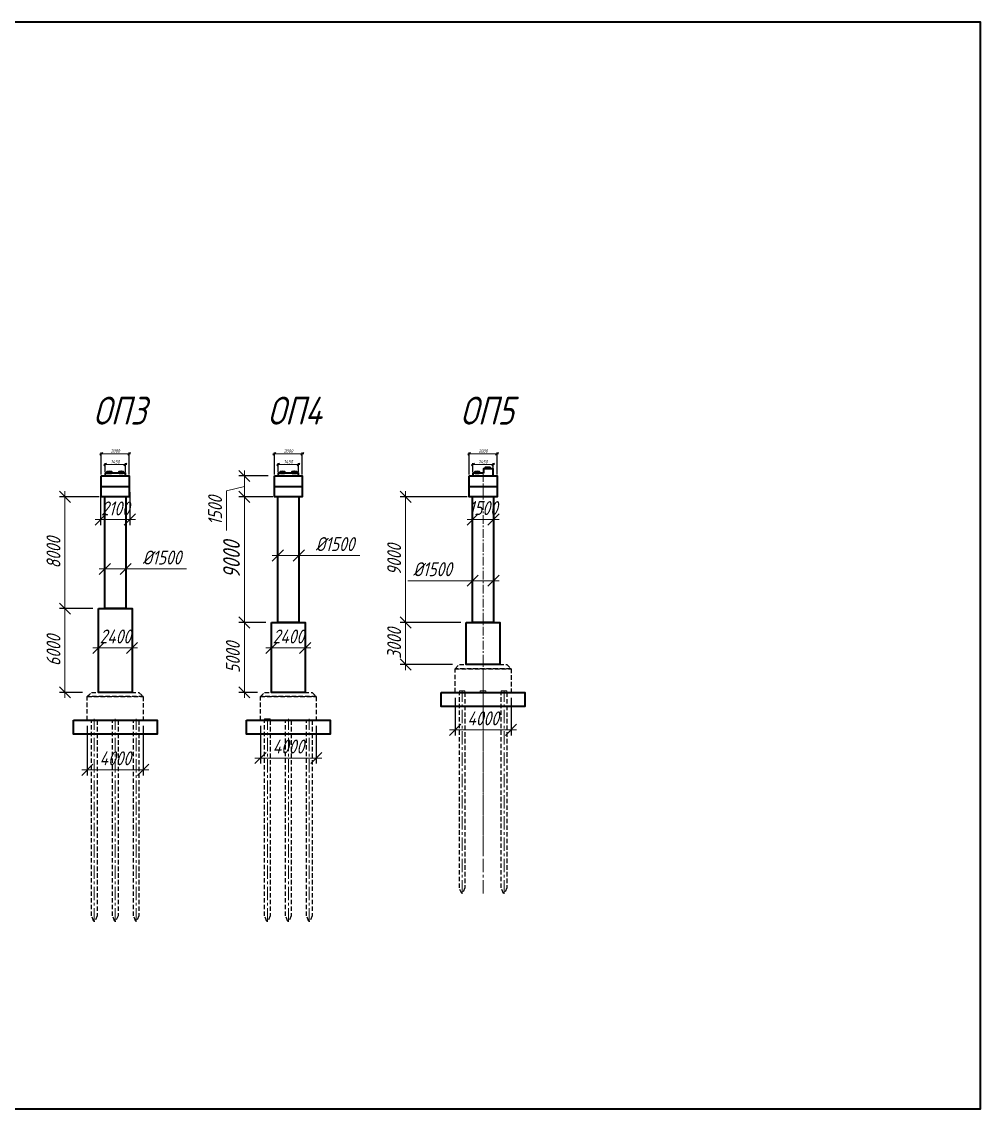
# Model space of a CAD drawing. Header units: millimetres. Extents: x 0 to 285450075, y -3000605 to 8125189010.
# Drawn here: x 6597909 to 6666552, y 129740 to 207624 of the extents above; entities that cross this region are included whole.
import ezdxf

# ---------------------------------------------------------------- set-up
doc = ezdxf.new("R2010")
doc.units = ezdxf.units.MM
for name, pattern in [('CENTER', [50.8, 31.75, -6.35, 6.35, -6.35]), ('невидимая', [9.525, 6.35, -3.175]), ('осевая', [2, 1.25, -0.25, 0.25, -0.25]), ('Штриховая', [3, 2, -1])]:
    doc.linetypes.add(name, pattern=pattern)
for name, color, linetype, lineweight in [('!!ТЕКСТ', 3, 'Continuous', 20), ('1-Бетон', 106, 'Continuous', 35), ('1-Оси', 1, 'CENTER', 20), ('ИС_Ось', 3, 'осевая', 18), ('ИС_ПС_Невид', 4, 'Штриховая', 18), ('ИС_Размер', 3, 'Continuous', 18)]:
    doc.layers.add(name, color=color, linetype=linetype, lineweight=lineweight)
doc.layers.add('ИС_Невидимая', color=4, linetype='невидимая')
doc.styles.add('0', font='isocpeur.ttf', dxfattribs={"width": 0.8, "oblique": 15})
doc.styles.add('ISOCPEUR', font='isocpeur.ttf', dxfattribs={"width": 0.8, "oblique": 15, "height": 2.5})
doc.dimstyles.new('М100', dxfattribs={"dimscale": 100, "dimtxt": 2.5, "dimasz": 2, "dimexe": 1, "dimexo": 1, "dimgap": 0.8, "dimtad": 1, "dimdec": 0, "dimzin": 0, "dimdsep": 46, "dimtxsty": '0', "dimblk": 'OBLIQUE', "dimcen": 0.09, "dimdle": 1, "dimclrd": 256, "dimclre": 256, "dimclrt": 256, "dimadec": 4, "dimazin": 0, "dimtfac": 1, "dimtdec": 0, "dimtmove": 1, "dimatfit": 2, "dimfxl": 1, "dimtolj": 1, "dimtzin": 0, "dimlwd": -1, "dimarcsym": 0})
doc.dimstyles.new('М400нов', dxfattribs={"dimscale": 400, "dimtxt": 2.5, "dimasz": 2, "dimexe": 1, "dimexo": 1, "dimgap": 0.8, "dimtad": 1, "dimdec": 0, "dimzin": 0, "dimdsep": 46, "dimtxsty": '0', "dimblk": 'OBLIQUE', "dimcen": 0.09, "dimdle": 1, "dimclrd": 256, "dimclre": 256, "dimclrt": 256, "dimadec": 4, "dimazin": 0, "dimtfac": 1, "dimtdec": 0, "dimtmove": 1, "dimatfit": 2, "dimfxl": 1, "dimtolj": 1, "dimtzin": 0, "dimlwd": -1, "dimarcsym": 0})

# ---------------------------------------------------------------- blocks, each defined once
blk = doc.blocks.new('_OBLIQUE')
at = {"color": 0, "linetype": 'ByBlock', "lineweight": -2}
blk.add_line((0.5, 0.5), (-0.5, -0.5), dxfattribs=at)
blk = doc.blocks.new('*D879')
at = {"layer": 'Defpoints', "color": 0, "linetype": 'Continuous', "transparency": 16777216}
for p in [(6603855, 173594), (6601001, 165594), (6603405, 165594)]:
    blk.add_point(p, dxfattribs=at)
at = {"layer": 'ИС_Размер', "transparency": 16777216}
blk.add_line((6601001, 173994), (6601001, 165194), dxfattribs=at)
at = {"layer": 'ИС_Размер', "lineweight": -2, "transparency": 16777216}
for p, q in [((6603455, 173594), (6600601, 173594)), ((6603005, 165594), (6600601, 165594))]:
    blk.add_line(p, q, dxfattribs=at)
at = {"layer": 'ИС_Размер', "linetype": 'Continuous', "transparency": 16777216, "xscale": 800, "yscale": 800, "zscale": 800}
for p, rotation in [((6601001, 173594), 90), ((6601001, 165594), 270)]:
    blk.add_blockref('_OBLIQUE', p, dxfattribs=dict(at, rotation=rotation))
at = {"layer": 'ИС_Размер', "linetype": 'Continuous', "transparency": 16777216, "insert": (6600181, 169594), "char_height": 1000, "attachment_point": 5, "rotation": 90, "style": '0'}
blk.add_mtext('\\A1;8000', dxfattribs=at)
blk = doc.blocks.new('*D880')
at = {"layer": 'Defpoints', "color": 0, "linetype": 'Continuous', "transparency": 16777216}
for p in [(6605355, 168433), (6603855, 167651, 5778), (6605355, 167594, 5778)]:
    blk.add_point(p, dxfattribs=at)
at = {"layer": 'ИС_Размер', "transparency": 16777216}
for p, q in [((6603455, 168433), (6605755, 168433)), ((6609719, 168433), (6605355, 168433))]:
    blk.add_line(p, q, dxfattribs=at)
at = {"layer": 'ИС_Размер', "lineweight": -2, "transparency": 16777216}
for p, q in [((6603855, 168051), (6603855, 168833)), ((6605355, 167994), (6605355, 168833))]:
    blk.add_line(p, q, dxfattribs=at)
at = {"layer": 'ИС_Размер', "linetype": 'Continuous', "transparency": 16777216, "xscale": 800, "yscale": 800, "zscale": 800, "rotation": 180}
blk.add_blockref('_OBLIQUE', (6603855, 168433), dxfattribs=at)
at = {"layer": 'ИС_Размер', "linetype": 'Continuous', "transparency": 16777216, "xscale": 800, "yscale": 800, "zscale": 800}
blk.add_blockref('_OBLIQUE', (6605355, 168433), dxfattribs=at)
at = {"layer": 'ИС_Размер', "linetype": 'Continuous', "transparency": 16777216, "insert": (6607945, 169253), "char_height": 1000, "attachment_point": 5, "style": '0'}
blk.add_mtext('\\A1;%%C1500', dxfattribs=at)
blk = doc.blocks.new('*D881')
at = {"layer": 'Defpoints', "color": 0, "linetype": 'Continuous', "transparency": 16777216}
for p in [(6603555, 174344, 5778), (6605655, 174344, 5778), (6605655, 171976)]:
    blk.add_point(p, dxfattribs=at)
at = {"layer": 'ИС_Размер', "lineweight": -2, "transparency": 16777216}
for p, q in [((6603555, 173944), (6603555, 171576)), ((6605655, 173944), (6605655, 171576))]:
    blk.add_line(p, q, dxfattribs=at)
at = {"layer": 'ИС_Размер', "transparency": 16777216}
blk.add_line((6603155, 171976), (6606055, 171976), dxfattribs=at)
at = {"layer": 'ИС_Размер', "linetype": 'Continuous', "transparency": 16777216, "xscale": 800, "yscale": 800, "zscale": 800, "rotation": 180}
blk.add_blockref('_OBLIQUE', (6603555, 171976), dxfattribs=at)
at = {"layer": 'ИС_Размер', "linetype": 'Continuous', "transparency": 16777216, "xscale": 800, "yscale": 800, "zscale": 800}
blk.add_blockref('_OBLIQUE', (6605655, 171976), dxfattribs=at)
at = {"layer": 'ИС_Размер', "linetype": 'Continuous', "transparency": 16777216, "insert": (6604614, 172770), "char_height": 1000, "attachment_point": 5, "style": '0'}
blk.add_mtext('\\A1;2100', dxfattribs=at)
blk = doc.blocks.new('*D882')
at = {"layer": 'Defpoints', "color": 0, "linetype": 'Continuous', "transparency": 16777216}
for p in [(6603405, 165594), (6601001, 159594), (6602655, 159594)]:
    blk.add_point(p, dxfattribs=at)
at = {"layer": 'ИС_Размер', "transparency": 16777216}
blk.add_line((6601001, 165994), (6601001, 159194), dxfattribs=at)
at = {"layer": 'ИС_Размер', "lineweight": -2, "transparency": 16777216}
for p, q in [((6603005, 165594), (6600601, 165594)), ((6602255, 159594), (6600601, 159594))]:
    blk.add_line(p, q, dxfattribs=at)
at = {"layer": 'ИС_Размер', "linetype": 'Continuous', "transparency": 16777216, "xscale": 800, "yscale": 800, "zscale": 800}
for p, rotation in [((6601001, 165594), 90), ((6601001, 159594), 270)]:
    blk.add_blockref('_OBLIQUE', p, dxfattribs=dict(at, rotation=rotation))
at = {"layer": 'ИС_Размер', "linetype": 'Continuous', "transparency": 16777216, "insert": (6600181, 162594), "char_height": 1000, "attachment_point": 5, "rotation": 90, "style": '0'}
blk.add_mtext('\\A1;6000', dxfattribs=at)
blk = doc.blocks.new('*D883')
at = {"layer": 'Defpoints', "color": 0, "linetype": 'Continuous', "transparency": 16777216}
for p in [(6603405, 163179), (6605805, 163248), (6605805, 162779)]:
    blk.add_point(p, dxfattribs=at)
at = {"layer": 'ИС_Размер', "transparency": 16777216}
blk.add_line((6603005, 162779), (6606205, 162779), dxfattribs=at)
at = {"layer": 'ИС_Размер', "lineweight": -2, "transparency": 16777216}
for p, q in [((6603405, 162779), (6603405, 162379)), ((6605805, 162848), (6605805, 162379))]:
    blk.add_line(p, q, dxfattribs=at)
at = {"layer": 'ИС_Размер', "linetype": 'Continuous', "transparency": 16777216, "xscale": 800, "yscale": 800, "zscale": 800, "rotation": 180}
blk.add_blockref('_OBLIQUE', (6603405, 162779), dxfattribs=at)
at = {"layer": 'ИС_Размер', "linetype": 'Continuous', "transparency": 16777216, "xscale": 800, "yscale": 800, "zscale": 800}
blk.add_blockref('_OBLIQUE', (6605805, 162779), dxfattribs=at)
at = {"layer": 'ИС_Размер', "linetype": 'Continuous', "transparency": 16777216, "insert": (6604606, 163599), "char_height": 1000, "attachment_point": 5, "style": '0'}
blk.add_mtext('\\A1;2400', dxfattribs=at)
blk = doc.blocks.new('*D884')
at = {"layer": 'Defpoints', "color": 0, "linetype": 'Continuous', "transparency": 16777216}
for p in [(6602605, 157594), (6606605, 157594), (6606605, 154053)]:
    blk.add_point(p, dxfattribs=at)
at = {"layer": 'ИС_Размер', "lineweight": -2, "transparency": 16777216}
for p, q in [((6602605, 157194), (6602605, 153653)), ((6606605, 157194), (6606605, 153653))]:
    blk.add_line(p, q, dxfattribs=at)
at = {"layer": 'ИС_Размер', "transparency": 16777216}
blk.add_line((6602205, 154053), (6607005, 154053), dxfattribs=at)
at = {"layer": 'ИС_Размер', "linetype": 'Continuous', "transparency": 16777216, "xscale": 800, "yscale": 800, "zscale": 800, "rotation": 180}
blk.add_blockref('_OBLIQUE', (6602605, 154053), dxfattribs=at)
at = {"layer": 'ИС_Размер', "linetype": 'Continuous', "transparency": 16777216, "xscale": 800, "yscale": 800, "zscale": 800}
blk.add_blockref('_OBLIQUE', (6606605, 154053), dxfattribs=at)
at = {"layer": 'ИС_Размер', "linetype": 'Continuous', "transparency": 16777216, "insert": (6604605, 154873), "char_height": 1000, "attachment_point": 5, "style": '0'}
blk.add_mtext('\\A1;4000', dxfattribs=at)
blk = doc.blocks.new('*D955')
at = {"layer": 'Defpoints', "color": 0, "linetype": 'Continuous', "transparency": 16777216}
for p in [(6616302, 173594), (6613851, 164594), (6615801, 164594)]:
    blk.add_point(p, dxfattribs=at)
at = {"layer": 'ИС_Размер', "transparency": 16777216}
blk.add_line((6613851, 173994), (6613851, 164194), dxfattribs=at)
at = {"layer": 'ИС_Размер', "lineweight": -2, "transparency": 16777216}
for p, q in [((6615902, 173594), (6613451, 173594)), ((6615401, 164594), (6613451, 164594))]:
    blk.add_line(p, q, dxfattribs=at)
at = {"layer": 'ИС_Размер', "linetype": 'Continuous', "transparency": 16777216, "xscale": 800, "yscale": 800, "zscale": 800}
for p, rotation in [((6613851, 173594), 90), ((6613851, 164594), 270)]:
    blk.add_blockref('_OBLIQUE', p, dxfattribs=dict(at, rotation=rotation))
at = {"layer": 'ИС_Размер', "linetype": 'Continuous', "transparency": 16777216, "insert": (6612931, 169094), "char_height": 1000, "attachment_point": 5, "rotation": 90, "style": '0'}
blk.add_mtext('\\A1;{\\H1.2x;9000}', dxfattribs=at)
blk = doc.blocks.new('*D885')
at = {"layer": 'Defpoints', "color": 0, "linetype": 'Continuous', "transparency": 16777216}
for p in [(6615801, 164594), (6613851, 159594), (6615202, 159594)]:
    blk.add_point(p, dxfattribs=at)
at = {"layer": 'ИС_Размер', "lineweight": -2, "transparency": 16777216}
for p, q in [((6615401, 164594), (6613451, 164594)), ((6614802, 159594), (6613451, 159594))]:
    blk.add_line(p, q, dxfattribs=at)
at = {"layer": 'ИС_Размер', "transparency": 16777216}
blk.add_line((6613851, 164994), (6613851, 159194), dxfattribs=at)
at = {"layer": 'ИС_Размер', "linetype": 'Continuous', "transparency": 16777216, "xscale": 800, "yscale": 800, "zscale": 800}
for p, rotation in [((6613851, 164594), 90), ((6613851, 159594), 270)]:
    blk.add_blockref('_OBLIQUE', p, dxfattribs=dict(at, rotation=rotation))
at = {"layer": 'ИС_Размер', "linetype": 'Continuous', "transparency": 16777216, "insert": (6613031, 162094), "char_height": 1000, "attachment_point": 5, "rotation": 90, "style": '0'}
blk.add_mtext('\\A1;5000', dxfattribs=at)
blk = doc.blocks.new('*D886')
at = {"layer": 'Defpoints', "color": 0, "linetype": 'Continuous', "transparency": 16777216}
for p in [(6617751, 169394), (6616251, 167651, 5778), (6617751, 167594, 5778)]:
    blk.add_point(p, dxfattribs=at)
at = {"layer": 'ИС_Размер', "lineweight": -2, "transparency": 16777216}
for p, q in [((6616251, 168051), (6616251, 169794)), ((6617751, 167994), (6617751, 169794))]:
    blk.add_line(p, q, dxfattribs=at)
at = {"layer": 'ИС_Размер', "transparency": 16777216}
for p, q in [((6615851, 169394), (6618151, 169394)), ((6622115, 169394), (6617751, 169394))]:
    blk.add_line(p, q, dxfattribs=at)
at = {"layer": 'ИС_Размер', "linetype": 'Continuous', "transparency": 16777216, "xscale": 800, "yscale": 800, "zscale": 800, "rotation": 180}
blk.add_blockref('_OBLIQUE', (6616251, 169394), dxfattribs=at)
at = {"layer": 'ИС_Размер', "linetype": 'Continuous', "transparency": 16777216, "xscale": 800, "yscale": 800, "zscale": 800}
blk.add_blockref('_OBLIQUE', (6617751, 169394), dxfattribs=at)
at = {"layer": 'ИС_Размер', "linetype": 'Continuous', "transparency": 16777216, "insert": (6620341, 170214), "char_height": 1000, "attachment_point": 5, "style": '0'}
blk.add_mtext('\\A1;%%C1500', dxfattribs=at)
blk = doc.blocks.new('*D887')
at = {"layer": 'Defpoints', "color": 0, "linetype": 'Continuous', "transparency": 16777216}
for p in [(6615801, 163179), (6618201, 163248), (6618201, 162779)]:
    blk.add_point(p, dxfattribs=at)
at = {"layer": 'ИС_Размер', "transparency": 16777216}
blk.add_line((6615401, 162779), (6618601, 162779), dxfattribs=at)
at = {"layer": 'ИС_Размер', "lineweight": -2, "transparency": 16777216}
for p, q in [((6615801, 162779), (6615801, 162379)), ((6618201, 162848), (6618201, 162379))]:
    blk.add_line(p, q, dxfattribs=at)
at = {"layer": 'ИС_Размер', "linetype": 'Continuous', "transparency": 16777216, "xscale": 800, "yscale": 800, "zscale": 800, "rotation": 180}
blk.add_blockref('_OBLIQUE', (6615801, 162779), dxfattribs=at)
at = {"layer": 'ИС_Размер', "linetype": 'Continuous', "transparency": 16777216, "xscale": 800, "yscale": 800, "zscale": 800}
blk.add_blockref('_OBLIQUE', (6618201, 162779), dxfattribs=at)
at = {"layer": 'ИС_Размер', "linetype": 'Continuous', "transparency": 16777216, "insert": (6617002, 163599), "char_height": 1000, "attachment_point": 5, "style": '0'}
blk.add_mtext('\\A1;2400', dxfattribs=at)
blk = doc.blocks.new('*D888')
at = {"layer": 'Defpoints', "color": 0, "linetype": 'Continuous', "transparency": 16777216}
for p in [(6615951, 175094), (6613851, 173594), (6616251, 173594)]:
    blk.add_point(p, dxfattribs=at)
at = {"layer": 'ИС_Размер', "transparency": 16777216}
for p, q in [((6613851, 175494), (6613851, 173194)), ((6613851, 174344), (6612574, 174024)), ((6612574, 174024), (6612574, 171196))]:
    blk.add_line(p, q, dxfattribs=at)
at = {"layer": 'ИС_Размер', "lineweight": -2, "transparency": 16777216}
for p, q in [((6615551, 175094), (6613451, 175094)), ((6615851, 173594), (6613451, 173594))]:
    blk.add_line(p, q, dxfattribs=at)
at = {"layer": 'ИС_Размер', "linetype": 'Continuous', "transparency": 16777216, "xscale": 800, "yscale": 800, "zscale": 800}
for p, rotation in [((6613851, 175094), 90), ((6613851, 173594), 270)]:
    blk.add_blockref('_OBLIQUE', p, dxfattribs=dict(at, rotation=rotation))
at = {"layer": 'ИС_Размер', "linetype": 'Continuous', "transparency": 16777216, "insert": (6611754, 172610), "char_height": 1000, "attachment_point": 5, "rotation": 90, "style": '0'}
blk.add_mtext('\\A1;1500', dxfattribs=at)
blk = doc.blocks.new('*D889')
at = {"layer": 'Defpoints', "color": 0, "linetype": 'Continuous', "transparency": 16777216}
for p in [(6615002, 157594), (6619002, 157594), (6619002, 154895)]:
    blk.add_point(p, dxfattribs=at)
at = {"layer": 'ИС_Размер', "lineweight": -2, "transparency": 16777216}
for p, q in [((6615002, 157194), (6615002, 154495)), ((6619002, 157194), (6619002, 154495))]:
    blk.add_line(p, q, dxfattribs=at)
at = {"layer": 'ИС_Размер', "transparency": 16777216}
blk.add_line((6614602, 154895), (6619402, 154895), dxfattribs=at)
at = {"layer": 'ИС_Размер', "linetype": 'Continuous', "transparency": 16777216, "xscale": 800, "yscale": 800, "zscale": 800, "rotation": 180}
blk.add_blockref('_OBLIQUE', (6615002, 154895), dxfattribs=at)
at = {"layer": 'ИС_Размер', "linetype": 'Continuous', "transparency": 16777216, "xscale": 800, "yscale": 800, "zscale": 800}
blk.add_blockref('_OBLIQUE', (6619002, 154895), dxfattribs=at)
at = {"layer": 'ИС_Размер', "linetype": 'Continuous', "transparency": 16777216, "insert": (6617002, 155715), "char_height": 1000, "attachment_point": 5, "style": '0'}
blk.add_mtext('\\A1;4000', dxfattribs=at)
blk = doc.blocks.new('*D890')
at = {"layer": 'Defpoints', "color": 0, "linetype": 'Continuous', "transparency": 16777216}
for p in [(6630199, 167594, 5778), (6631699, 167594, 5778), (6631699, 167594)]:
    blk.add_point(p, dxfattribs=at)
at = {"layer": 'ИС_Размер', "transparency": 16777216}
for p, q in [((6625547, 167594), (6630199, 167594)), ((6629799, 167594), (6632099, 167594))]:
    blk.add_line(p, q, dxfattribs=at)
at = {"layer": 'ИС_Размер', "lineweight": -2, "transparency": 16777216}
blk.add_line((6631699, 167994), (6631699, 167994), dxfattribs=at)
at = {"layer": 'ИС_Размер', "linetype": 'Continuous', "transparency": 16777216, "xscale": 800, "yscale": 800, "zscale": 800, "rotation": 180}
blk.add_blockref('_OBLIQUE', (6630199, 167594), dxfattribs=at)
at = {"layer": 'ИС_Размер', "linetype": 'Continuous', "transparency": 16777216, "xscale": 800, "yscale": 800, "zscale": 800}
blk.add_blockref('_OBLIQUE', (6631699, 167594), dxfattribs=at)
at = {"layer": 'ИС_Размер', "linetype": 'Continuous', "transparency": 16777216, "insert": (6627321, 168414), "char_height": 1000, "attachment_point": 5, "style": '0'}
blk.add_mtext('\\A1;%%C1500', dxfattribs=at)
blk = doc.blocks.new('*D891')
at = {"layer": 'Defpoints', "color": 0, "linetype": 'Continuous', "transparency": 16777216}
for p in [(6630198, 173594, 5778), (6631698, 173594, 5778), (6631698, 171976)]:
    blk.add_point(p, dxfattribs=at)
at = {"layer": 'ИС_Размер', "lineweight": -2, "transparency": 16777216}
for p, q in [((6630198, 173194), (6630198, 171576)), ((6631698, 173194), (6631698, 171576))]:
    blk.add_line(p, q, dxfattribs=at)
at = {"layer": 'ИС_Размер', "transparency": 16777216}
blk.add_line((6629798, 171976), (6632098, 171976), dxfattribs=at)
at = {"layer": 'ИС_Размер', "linetype": 'Continuous', "transparency": 16777216, "xscale": 800, "yscale": 800, "zscale": 800, "rotation": 180}
blk.add_blockref('_OBLIQUE', (6630198, 171976), dxfattribs=at)
at = {"layer": 'ИС_Размер', "linetype": 'Continuous', "transparency": 16777216, "xscale": 800, "yscale": 800, "zscale": 800}
blk.add_blockref('_OBLIQUE', (6631698, 171976), dxfattribs=at)
at = {"layer": 'ИС_Размер', "linetype": 'Continuous', "transparency": 16777216, "insert": (6630948, 172796), "char_height": 1000, "attachment_point": 5, "style": '0'}
blk.add_mtext('\\A1;1500', dxfattribs=at)
blk = doc.blocks.new('*D892')
at = {"layer": 'Defpoints', "color": 0, "linetype": 'Continuous', "transparency": 16777216}
for p in [(6630198, 173594), (6625399, 164594), (6629747, 164594)]:
    blk.add_point(p, dxfattribs=at)
at = {"layer": 'ИС_Размер', "transparency": 16777216}
blk.add_line((6625399, 173994), (6625399, 164194), dxfattribs=at)
at = {"layer": 'ИС_Размер', "lineweight": -2, "transparency": 16777216}
for p, q in [((6629798, 173594), (6624999, 173594)), ((6629347, 164594), (6624999, 164594))]:
    blk.add_line(p, q, dxfattribs=at)
at = {"layer": 'ИС_Размер', "linetype": 'Continuous', "transparency": 16777216, "xscale": 800, "yscale": 800, "zscale": 800}
for p, rotation in [((6625399, 173594), 90), ((6625399, 164594), 270)]:
    blk.add_blockref('_OBLIQUE', p, dxfattribs=dict(at, rotation=rotation))
at = {"layer": 'ИС_Размер', "linetype": 'Continuous', "transparency": 16777216, "insert": (6624579, 169094), "char_height": 1000, "attachment_point": 5, "rotation": 90, "style": '0'}
blk.add_mtext('\\A1;9000', dxfattribs=at)
blk = doc.blocks.new('*D893')
at = {"layer": 'Defpoints', "color": 0, "linetype": 'Continuous', "transparency": 16777216}
for p in [(6628948, 159594), (6632948, 159594), (6632948, 156915)]:
    blk.add_point(p, dxfattribs=at)
at = {"layer": 'ИС_Размер', "lineweight": -2, "transparency": 16777216}
for p, q in [((6628948, 159194), (6628948, 156515)), ((6632948, 159194), (6632948, 156515))]:
    blk.add_line(p, q, dxfattribs=at)
at = {"layer": 'ИС_Размер', "transparency": 16777216}
blk.add_line((6628548, 156915), (6633348, 156915), dxfattribs=at)
at = {"layer": 'ИС_Размер', "linetype": 'Continuous', "transparency": 16777216, "xscale": 800, "yscale": 800, "zscale": 800, "rotation": 180}
blk.add_blockref('_OBLIQUE', (6628948, 156915), dxfattribs=at)
at = {"layer": 'ИС_Размер', "linetype": 'Continuous', "transparency": 16777216, "xscale": 800, "yscale": 800, "zscale": 800}
blk.add_blockref('_OBLIQUE', (6632948, 156915), dxfattribs=at)
at = {"layer": 'ИС_Размер', "linetype": 'Continuous', "transparency": 16777216, "insert": (6630948, 157735), "char_height": 1000, "attachment_point": 5, "style": '0'}
blk.add_mtext('\\A1;4000', dxfattribs=at)
blk = doc.blocks.new('*D894')
at = {"layer": 'Defpoints', "color": 0, "linetype": 'Continuous', "transparency": 16777216}
for p in [(6629747, 164594), (6625399, 161594), (6629148, 161594)]:
    blk.add_point(p, dxfattribs=at)
at = {"layer": 'ИС_Размер', "lineweight": -2, "transparency": 16777216}
for p, q in [((6629347, 164594), (6624999, 164594)), ((6628748, 161594), (6624999, 161594))]:
    blk.add_line(p, q, dxfattribs=at)
at = {"layer": 'ИС_Размер', "transparency": 16777216}
blk.add_line((6625399, 164994), (6625399, 161194), dxfattribs=at)
at = {"layer": 'ИС_Размер', "linetype": 'Continuous', "transparency": 16777216, "xscale": 800, "yscale": 800, "zscale": 800}
for p, rotation in [((6625399, 164594), 90), ((6625399, 161594), 270)]:
    blk.add_blockref('_OBLIQUE', p, dxfattribs=dict(at, rotation=rotation))
at = {"layer": 'ИС_Размер', "linetype": 'Continuous', "transparency": 16777216, "insert": (6624579, 163094), "char_height": 1000, "attachment_point": 5, "rotation": 90, "style": '0'}
blk.add_mtext('\\A1;3000', dxfattribs=at)
blk = doc.blocks.new('*D968')
at = {"layer": 'Defpoints', "color": 0, "linetype": 'Continuous', "transparency": 16777216}
for p in [(6605605, 176675), (6603605, 175094), (6605605, 175094)]:
    blk.add_point(p, dxfattribs=at)
at = {"layer": 'ИС_Размер', "transparency": 16777216}
blk.add_line((6603505, 176675), (6605705, 176675), dxfattribs=at)
at = {"layer": 'ИС_Размер', "lineweight": -2, "transparency": 16777216}
for p, q in [((6603605, 175194), (6603605, 176775)), ((6605605, 175194), (6605605, 176775))]:
    blk.add_line(p, q, dxfattribs=at)
at = {"layer": 'ИС_Размер', "linetype": 'Continuous', "transparency": 16777216, "xscale": 200, "yscale": 200, "zscale": 200, "rotation": 180}
blk.add_blockref('_OBLIQUE', (6603605, 176675), dxfattribs=at)
at = {"layer": 'ИС_Размер', "linetype": 'Continuous', "transparency": 16777216, "xscale": 200, "yscale": 200, "zscale": 200}
blk.add_blockref('_OBLIQUE', (6605605, 176675), dxfattribs=at)
at = {"layer": 'ИС_Размер', "linetype": 'Continuous', "transparency": 16777216, "insert": (6604605, 176880), "char_height": 250, "attachment_point": 5, "style": '0'}
blk.add_mtext('\\A1;2000', dxfattribs=at)
blk = doc.blocks.new('*D969')
at = {"layer": 'Defpoints', "color": 0, "linetype": 'Continuous', "transparency": 16777216}
for p in [(6603881, 175295), (6605331, 175911), (6605331, 175295)]:
    blk.add_point(p, dxfattribs=at)
at = {"layer": 'ИС_Размер', "transparency": 16777216}
blk.add_line((6603781, 175911), (6605431, 175911), dxfattribs=at)
at = {"layer": 'ИС_Размер', "lineweight": -2, "transparency": 16777216}
for p, q in [((6603881, 175395), (6603881, 176011)), ((6605331, 175395), (6605331, 176011))]:
    blk.add_line(p, q, dxfattribs=at)
at = {"layer": 'ИС_Размер', "linetype": 'Continuous', "transparency": 16777216, "xscale": 200, "yscale": 200, "zscale": 200, "rotation": 180}
blk.add_blockref('_OBLIQUE', (6603881, 175911), dxfattribs=at)
at = {"layer": 'ИС_Размер', "linetype": 'Continuous', "transparency": 16777216, "xscale": 200, "yscale": 200, "zscale": 200}
blk.add_blockref('_OBLIQUE', (6605331, 175911), dxfattribs=at)
at = {"layer": 'ИС_Размер', "linetype": 'Continuous', "transparency": 16777216, "insert": (6604606, 176116), "char_height": 250, "attachment_point": 5, "style": '0'}
blk.add_mtext('\\A1;1450', dxfattribs=at)
blk = doc.blocks.new('*D902')
at = {"layer": 'Defpoints', "color": 0, "linetype": 'Continuous', "transparency": 16777216}
for p in [(6618002, 176675), (6616002, 175094), (6618002, 175094)]:
    blk.add_point(p, dxfattribs=at)
at = {"layer": 'ИС_Размер', "transparency": 16777216}
blk.add_line((6615902, 176675), (6618102, 176675), dxfattribs=at)
at = {"layer": 'ИС_Размер', "lineweight": -2, "transparency": 16777216}
for p, q in [((6616002, 175194), (6616002, 176775)), ((6618002, 175194), (6618002, 176775))]:
    blk.add_line(p, q, dxfattribs=at)
at = {"layer": 'ИС_Размер', "linetype": 'Continuous', "transparency": 16777216, "xscale": 200, "yscale": 200, "zscale": 200, "rotation": 180}
blk.add_blockref('_OBLIQUE', (6616002, 176675), dxfattribs=at)
at = {"layer": 'ИС_Размер', "linetype": 'Continuous', "transparency": 16777216, "xscale": 200, "yscale": 200, "zscale": 200}
blk.add_blockref('_OBLIQUE', (6618002, 176675), dxfattribs=at)
at = {"layer": 'ИС_Размер', "linetype": 'Continuous', "transparency": 16777216, "insert": (6617002, 176880), "char_height": 250, "attachment_point": 5, "style": '0'}
blk.add_mtext('\\A1;2000', dxfattribs=at)
blk = doc.blocks.new('*D903')
at = {"layer": 'Defpoints', "color": 0, "linetype": 'Continuous', "transparency": 16777216}
for p in [(6616278, 175295), (6617728, 175911), (6617728, 175295)]:
    blk.add_point(p, dxfattribs=at)
at = {"layer": 'ИС_Размер', "transparency": 16777216}
blk.add_line((6616178, 175911), (6617828, 175911), dxfattribs=at)
at = {"layer": 'ИС_Размер', "lineweight": -2, "transparency": 16777216}
for p, q in [((6616278, 175395), (6616278, 176011)), ((6617728, 175395), (6617728, 176011))]:
    blk.add_line(p, q, dxfattribs=at)
at = {"layer": 'ИС_Размер', "linetype": 'Continuous', "transparency": 16777216, "xscale": 200, "yscale": 200, "zscale": 200, "rotation": 180}
blk.add_blockref('_OBLIQUE', (6616278, 175911), dxfattribs=at)
at = {"layer": 'ИС_Размер', "linetype": 'Continuous', "transparency": 16777216, "xscale": 200, "yscale": 200, "zscale": 200}
blk.add_blockref('_OBLIQUE', (6617728, 175911), dxfattribs=at)
at = {"layer": 'ИС_Размер', "linetype": 'Continuous', "transparency": 16777216, "insert": (6617003, 176116), "char_height": 250, "attachment_point": 5, "style": '0'}
blk.add_mtext('\\A1;1450', dxfattribs=at)
blk = doc.blocks.new('*D904')
at = {"layer": 'Defpoints', "color": 0, "linetype": 'Continuous', "transparency": 16777216}
for p in [(6631948, 176673), (6629948, 175093), (6631948, 175093)]:
    blk.add_point(p, dxfattribs=at)
at = {"layer": 'ИС_Размер', "transparency": 16777216}
blk.add_line((6629848, 176673), (6632048, 176673), dxfattribs=at)
at = {"layer": 'ИС_Размер', "lineweight": -2, "transparency": 16777216}
for p, q in [((6629948, 175193), (6629948, 176773)), ((6631948, 175193), (6631948, 176773))]:
    blk.add_line(p, q, dxfattribs=at)
at = {"layer": 'ИС_Размер', "linetype": 'Continuous', "transparency": 16777216, "xscale": 200, "yscale": 200, "zscale": 200, "rotation": 180}
blk.add_blockref('_OBLIQUE', (6629948, 176673), dxfattribs=at)
at = {"layer": 'ИС_Размер', "linetype": 'Continuous', "transparency": 16777216, "xscale": 200, "yscale": 200, "zscale": 200}
blk.add_blockref('_OBLIQUE', (6631948, 176673), dxfattribs=at)
at = {"layer": 'ИС_Размер', "linetype": 'Continuous', "transparency": 16777216, "insert": (6630948, 176878), "char_height": 250, "attachment_point": 5, "style": '0'}
blk.add_mtext('\\A1;2000', dxfattribs=at)
blk = doc.blocks.new('*D905')
at = {"layer": 'Defpoints', "color": 0, "linetype": 'Continuous', "transparency": 16777216}
for p in [(6630224, 175293), (6631674, 175909), (6631674, 175594)]:
    blk.add_point(p, dxfattribs=at)
at = {"layer": 'ИС_Размер', "transparency": 16777216}
blk.add_line((6630124, 175909), (6631774, 175909), dxfattribs=at)
at = {"layer": 'ИС_Размер', "lineweight": -2, "transparency": 16777216}
for p, q in [((6630224, 175393), (6630224, 176009)), ((6631674, 175694), (6631674, 176009))]:
    blk.add_line(p, q, dxfattribs=at)
at = {"layer": 'ИС_Размер', "linetype": 'Continuous', "transparency": 16777216, "xscale": 200, "yscale": 200, "zscale": 200, "rotation": 180}
blk.add_blockref('_OBLIQUE', (6630224, 175909), dxfattribs=at)
at = {"layer": 'ИС_Размер', "linetype": 'Continuous', "transparency": 16777216, "xscale": 200, "yscale": 200, "zscale": 200}
blk.add_blockref('_OBLIQUE', (6631674, 175909), dxfattribs=at)
at = {"layer": 'ИС_Размер', "linetype": 'Continuous', "transparency": 16777216, "insert": (6630949, 176114), "char_height": 250, "attachment_point": 5, "style": '0'}
blk.add_mtext('\\A1;1450', dxfattribs=at)

msp = doc.modelspace()

# ---------------------------------------------------------------- linework, layer by layer
at = {"layer": '1-Бетон'}
for points in [[(6603880.8777, 175094.4086), (6605330.8439, 175094.4086), (6605330.8568, 175294.9266), (6603880.8648, 175294.9266)], [(6604010.5674, 175372.9266), (6604350.5674, 175372.9266), (6604350.5674, 175392.9266), (6604010.5674, 175392.9266)], [(6604030.5674, 175294.9266), (6604330.5674, 175294.9266), (6604330.5674, 175372.9266), (6604030.5674, 175372.9266)], [(6604860.5932, 175372.9273), (6605200.5932, 175372.9273), (6605200.5932, 175392.9273), (6604860.5932, 175392.9273)], [(6604880.5932, 175294.9273), (6605180.5932, 175294.9273), (6605180.5932, 175372.9273), (6604880.5932, 175372.9273)], [(6616278.0918, 175094.4086), (6617728.058, 175094.4086), (6617728.0709, 175294.9266), (6616278.0789, 175294.9266)], [(6616407.7815, 175372.9266), (6616747.7815, 175372.9266), (6616747.7815, 175392.9266), (6616407.7815, 175392.9266)], [(6616427.7815, 175294.9266), (6616727.7815, 175294.9266), (6616727.7815, 175372.9266), (6616427.7815, 175372.9266)], [(6617257.8073, 175372.9273), (6617597.8073, 175372.9273), (6617597.8073, 175392.9273), (6617257.8073, 175392.9273)], [(6617277.8073, 175294.9273), (6617577.8073, 175294.9273), (6617577.8073, 175372.9273), (6617277.8073, 175372.9273)], [(6630353.204, 175372.9266), (6630693.204, 175372.9266), (6630693.204, 175392.9266), (6630353.204, 175392.9266)], [(6630373.204, 175294.9266), (6630673.204, 175294.9266), (6630673.204, 175372.9266), (6630373.204, 175372.9266)], [(6631102.9697, 175673.9579), (6631442.9697, 175673.9579), (6631442.9697, 175693.9579), (6631102.9697, 175693.9579)], [(6631122.9697, 175673.9579), (6631422.9697, 175673.9579), (6631422.9697, 175594.3795), (6631122.9697, 175594.3795)], [(6603604.9843, 175094.4086), (6605605.0504, 175094.4086), (6605605.0504, 173594.4086), (6603604.9843, 173594.4086)], [(6616001.7261, 175094.4086), (6618001.7921, 175094.4086), (6618001.7921, 173594.4086), (6616001.7261, 173594.4086)], [(6629948.3894, 175092.6422), (6631948.4555, 175092.6422), (6631948.4555, 173592.6422), (6629948.3894, 173592.6422)], [(6603404.6628, 165594.4086), (6605804.6628, 165594.4086), (6605804.7476, 159594.4086), (6603404.7476, 159594.4086)], [(6615801.1614, 164594.4087), (6618201.1614, 164594.4087), (6618200.6459, 159594.4086), (6615800.6459, 159594.4086)], [(6629747.2963, 164594.4087), (6632147.2963, 164594.4087), (6632146.7807, 161594.4086), (6629746.7807, 161594.4086)]]:
    msp.add_lwpolyline(points, close=True, dxfattribs=at)
for points in [[(6630973.2298, 175294.9266), (6630223.5014, 175294.9266), (6630223.5143, 175094.4086), (6631573.4805, 175094.4086), (6631674.0659, 175092.6422)], [(6631674.0659, 175092.6422), (6631674.0659, 175594.3795), (6630972.8378, 175594.3795), (6630973.2298, 175294.9266)], [(6603604.9843, 174344.4086), (6605605.0504, 174344.4086)], [(6616001.7261, 174344.4086), (6618001.7921, 174344.4086)], [(6629948.4456, 174344.4086), (6631948.4456, 174344.4086)], [(6605355.0174, 173594.4086), (6605354.6628, 165594.4086), (6603854.6628, 165594.4086), (6603855.0174, 173594.4086)], [(6617750.9157, 173594.4086), (6617751.1614, 164594.4087), (6616251.1614, 164594.4087), (6616250.9157, 173594.4086)], [(6631698.4456, 173594.4086), (6631697.894, 164594.4087), (6630197.894, 164594.4087), (6630198.4456, 173594.4086)]]:
    msp.add_lwpolyline(points, dxfattribs=at)
at = {"layer": '1-Бетон', "color": 5}
for points in [[(6627947.0908, 159594.4086), (6633947.1773, 159594.4086), (6633947.1773, 158594.4086), (6627947.0908, 158594.4086)], [(6601604.5325, 157594.4085), (6607604.6189, 157594.4085), (6607604.6189, 156594.4085), (6601604.5325, 156594.4085)], [(6614001.0578, 157594.4086), (6620001.1442, 157594.4086), (6620001.1442, 156594.4086), (6614001.0578, 156594.4086)]]:
    msp.add_lwpolyline(points, close=True, dxfattribs=at)
at = {"layer": '1-Оси', "ltscale": 30, "transparency": 33554687}
for points in [[(6629448.3312, 145194.4086), (6629448.3312, 159702.7251)], [(6630948.3312, 145194.4086), (6630948.3312, 159702.7251)], [(6632448.3312, 145194.4086), (6632448.3312, 159702.7251)], [(6603105.2338, 143194.4086), (6603105.2338, 157702.7251)], [(6604605.2338, 143194.4086), (6604605.2338, 157702.7251)], [(6606105.2338, 143194.4086), (6606105.2338, 157702.7251)], [(6615501.7591, 143194.4086), (6615501.7591, 157702.7251)], [(6617001.7591, 143194.4086), (6617001.7591, 157702.7251)], [(6618501.7591, 143194.4086), (6618501.7591, 157702.7251)]]:
    msp.add_lwpolyline(points, dxfattribs=at)
at = {"layer": 'ИС_Невидимая', "ltscale": 50}
for points in [[(6632947.9071, 161292.6109), (6628947.9071, 161292.6147), (6629247.8939, 161592.6109), (6632648.4278, 161592.6139)], [(6632947.982, 159592.6109), (6628947.982, 159592.6109), (6628947.9071, 161292.6147), (6632947.9071, 161292.6109)], [(6606604.7608, 159294.4279), (6602604.7608, 159294.4317), (6602904.7476, 159594.4279), (6606305.2815, 159594.4309)], [(6606604.8357, 157594.4279), (6602604.8357, 157594.4279), (6602604.7608, 159294.4317), (6606604.7608, 159294.4279)], [(6619001.5054, 159294.4071), (6615001.5054, 159294.4108), (6615301.4922, 159594.4071), (6618702.026, 159594.4101)], [(6619001.5802, 157594.4071), (6615001.5802, 157594.4071), (6615001.5054, 159294.4108), (6619001.5054, 159294.4071)]]:
    msp.add_lwpolyline(points, close=True, dxfattribs=at)
for points in [[(6629648.3312, 159594.4086), (6629648.3312, 145594.4086), (6629478.3312, 145194.4086), (6629418.3312, 145194.4086), (6629248.3312, 145594.4086), (6629248.3312, 159594.4086)], [(6632648.3312, 159594.4086), (6632648.3312, 145594.4086), (6632478.3312, 145194.4086), (6632418.3312, 145194.4086), (6632248.3312, 145594.4086), (6632248.3312, 159594.4086)], [(6603305.2338, 157594.4085), (6603305.2338, 143594.4085), (6603135.2338, 143194.4086), (6603075.2338, 143194.4086), (6602905.2338, 143594.4086), (6602905.2338, 157594.4085)], [(6604805.2338, 157594.4085), (6604805.2338, 143594.4085), (6604635.2338, 143194.4086), (6604575.2338, 143194.4086), (6604405.2338, 143594.4086), (6604405.2338, 157594.4085)], [(6606305.2338, 157594.4085), (6606305.2338, 143594.4085), (6606135.2338, 143194.4086), (6606075.2338, 143194.4086), (6605905.2338, 143594.4086), (6605905.2338, 157594.4085)], [(6615701.7591, 157594.4086), (6615701.7591, 143594.4086), (6615531.7591, 143194.4086), (6615471.7591, 143194.4086), (6615301.7591, 143594.4086), (6615301.7591, 157594.4086)], [(6617201.7591, 157594.4086), (6617201.7591, 143594.4086), (6617031.7591, 143194.4086), (6616971.7591, 143194.4086), (6616801.7591, 143594.4086), (6616801.7591, 157594.4086)], [(6618701.7591, 157594.4086), (6618701.7591, 143594.4086), (6618531.7591, 143194.4086), (6618471.7591, 143194.4086), (6618301.7591, 143594.4086), (6618301.7591, 157594.4086)]]:
    msp.add_lwpolyline(points, dxfattribs=at)
at = {"layer": 'ИС_Ось'}
for points in [[(6604180.0174, 175493.0691), (6604180.0174, 175287.8749)], [(6604180.4391, 175493.0691), (6604180.4391, 175287.8749)], [(6605030.0432, 175492.81), (6605030.0432, 175287.6157)], [(6605030.4649, 175492.81), (6605030.4649, 175287.6157)], [(6616577.6532, 175493.0691), (6616577.6532, 175287.8749)], [(6617427.679, 175492.81), (6617427.679, 175287.6157)], [(6630523.0757, 175493.0691), (6630523.0757, 175287.8749)]]:
    msp.add_lwpolyline(points, dxfattribs=at)
at = {"layer": 'ИС_Ось', "ltscale": 500}
msp.add_lwpolyline([(6630947.7211, 157669.9708), (6630948.4974, 175294.9266)], dxfattribs=at)
at = {"layer": 'ИС_Ось', "ltscale": 10}
for points in [[(6631273.2298, 175777.9992), (6631273.2298, 175654.7146)], [(6630948.4653, 161067.4742), (6630948.0849, 147967.4647)]]:
    msp.add_lwpolyline(points, dxfattribs=at)
at = {"layer": 'ИС_ПС_Невид', "ltscale": 1200}
for points in [[(6629248.3312, 159594.4086), (6629248.3253, 159702.7251), (6629648.3312, 159702.7251), (6629648.4034, 159594.5421)], [(6630748.3312, 159594.4086), (6630748.3253, 159702.7251), (6631148.3312, 159702.7251), (6631148.4034, 159594.5421)], [(6632248.3312, 159594.4086), (6632248.3253, 159702.7251), (6632648.3312, 159702.7251), (6632648.4034, 159594.5421)], [(6615301.7591, 157594.4086), (6615301.7532, 157702.7251), (6615701.7591, 157702.7251), (6615701.8313, 157594.5421)]]:
    msp.add_lwpolyline(points, dxfattribs=at)

# ---------------------------------------------------------------- texts
at = {"layer": '!!ТЕКСТ', "color": 1, "char_height": 2000, "width": 5568.527853, "attachment_point": 5, "style": 'ISOCPEUR', "bg_fill": 2}
for s, insert in [('ОП3', (6604920.6077, 179771.2212)), ('ОП4', (6617447.6263, 179771.2212)), ('ОП5', (6631230.5974, 179771.2212))]:
    msp.add_mtext(s, dxfattribs=dict(at, insert=insert))

# ---------------------------------------------------------------- dimensions: what is measured, and where the dimension line sits
at = {"layer": 'ИС_Размер', "linetype": 'Continuous'}
for base, p1, p2, dimstyle, picture, middle in [((6605605.0504, 176675.2417), (6603604.9843, 175094.4086), (6605605.0504, 175094.4086), 'М100', '*D968', (6604605.0174, 176880.2417)), ((6618001.7921, 176675.2417), (6616001.7261, 175094.4086), (6618001.7921, 175094.4086), 'М100', '*D902', (6617001.7591, 176880.2417)), ((6631948.4555, 176673.4753), (6629948.3894, 175092.6422), (6631948.4555, 175092.6422), 'М100', '*D904', (6630948.4224, 176878.4753)), ((6605330.8568, 175911.0414), (6603880.8648, 175294.9266), (6605330.8568, 175294.9266), 'М100', '*D969', (6604605.8608, 176116.0414)), ((6617727.5986, 175911.0414), (6616277.6065, 175294.9266), (6617727.5986, 175294.9266), 'М100', '*D903', (6617002.6025, 176116.0414)), ((6631674.0659, 175909.2751), (6630224.2698, 175293.1602), (6631674.0659, 175594.3795), 'М100', '*D905', (6630949.1679, 176114.2751)), ((6632948.3586, 156914.5199), (6628948.3312, 159594.4086), (6632948.3586, 159594.3703), 'М400нов', '*D893', (6630948.3449, 157734.5199)), ((6606605.2612, 154053.4364), (6602605.2251, 157594.4085), (6606605.2612, 157594.4085), 'М400нов', '*D884', (6604605.2432, 154873.4364)), ((6619001.7865, 154894.6899), (6615001.7591, 157594.4086), (6619001.7865, 157594.4086), 'М400нов', '*D889', (6617001.7728, 155714.6899))]:
    dim = msp.add_linear_dim(base=base, p1=p1, p2=p2, dimstyle=dimstyle, dxfattribs=at)
    dim.commit()
    dim.dimension.update_dxf_attribs({"geometry": picture, "text_midpoint": middle})
dim = msp.add_linear_dim(base=(6613850.7159, 173594.4086), p1=(6615950.9157, 175094.4086), p2=(6616250.9157, 173594.4086), angle=90, dimstyle='М400нов', dxfattribs=at)
dim.commit()
dim.dimension.update_dxf_attribs({"geometry": '*D888', "text_midpoint": (6612574.292, 173703.7977), "dimtype": 160})
for base, p1, p2, picture, middle in [((6601000.5481, 165594.426), (6603855.0174, 173594.4086), (6603404.6628, 165594.426), '*D879', (6600180.5481, 169594.4173)), ((6625399.1943, 164594.4087), (6630198.4456, 173594.4211), (6629747.2963, 164594.4087), '*D892', (6624579.1943, 169094.4149)), ((6601000.5481, 159594.4086), (6603404.6628, 165594.426), (6602655.0802, 159594.4086), '*D882', (6600180.5481, 162594.4173)), ((6613850.7159, 159594.4086), (6615801.1614, 164594.3137), (6615201.7678, 159594.4086), '*D885', (6613030.7159, 162094.3611)), ((6625399.1943, 161594.4085), (6629747.2963, 164594.4087), (6629147.9027, 161594.4085), '*D894', (6624579.1943, 163094.4086))]:
    dim = msp.add_linear_dim(base=base, p1=p1, p2=p2, angle=90, dimstyle='М400нов', dxfattribs=at)
    dim.commit()
    dim.dimension.update_dxf_attribs({"geometry": picture, "text_midpoint": middle})
for base, p1, p2, picture, middle in [((6605655.0174, 171976.235, -5778.159), (6603555.0174, 174344.4086), (6605655.0174, 174344.4086), '*D881', (6604613.7596, 171949.7331, -5778.159)), ((6631698.4456, 171976.235, -5778.159), (6630198.4456, 173594.4086), (6631698.4456, 173594.3004), '*D891', (6630948.3512, 171976.235, -5778.159)), ((6605804.711, 162778.9208), (6603404.7119, 163178.9194), (6605804.711, 163247.7964), '*D883', (6604605.8608, 162778.9208)), ((6618200.6093, 162778.9208), (6615800.6102, 163178.9194), (6618200.6093, 163247.7964), '*D887', (6617001.7591, 162778.9208))]:
    dim = msp.add_linear_dim(base=base, p1=p1, p2=p2, dimstyle='М400нов', dxfattribs=at)
    dim.commit()
    dim.dimension.update_dxf_attribs({"geometry": picture, "text_midpoint": middle, "dimtype": 160})
dim = msp.add_linear_dim(base=(6613850.7159, 164594.3137), p1=(6616301.6894, 173594.3667), p2=(6615801.1614, 164594.3137), angle=90, text='{\\H1.2x;<>}', dimstyle='М400нов', dxfattribs=at)
dim.commit()
dim.dimension.update_dxf_attribs({"geometry": '*D955', "text_midpoint": (6612930.7159, 169094.3402)})
for base, p1, p2, picture, middle in [((6617750.6854, 169394.4826, -5778.159), (6616250.6879, 167650.7835), (6617750.6854, 167593.5533), '*D886', (6620341.3367, 168433.1004, -5778.159)), ((6605354.7871, 168433.1004, -5778.159), (6603854.7897, 167650.7834), (6605354.7871, 167593.5533), '*D880', (6607945.4384, 168433.1004, -5778.159)), ((6631698.6095, 167594.4264, -5778.159), (6630198.6095, 167594.4264), (6631698.6095, 167594.3247), '*D890', (6627320.6027, 167359.4672, -5778.159))]:
    dim = msp.add_linear_dim(base=base, p1=p1, p2=p2, text='%%C<>', dimstyle='М400нов', dxfattribs=at)
    dim.commit()
    dim.dimension.update_dxf_attribs({"geometry": picture, "text_midpoint": middle, "dimtype": 160})

# ---------------------------------------------------------------- next in the draw order: linework, layer by layer
at = {"layer": '1-Бетон'}
msp.add_lwpolyline([(6454658.931, 207623.9078), (6666551.9482, 207623.9078), (6666551.9482, 129739.769), (6454658.931, 129739.769)], close=True, dxfattribs=at)

doc.saveas('drawing.dxf')
